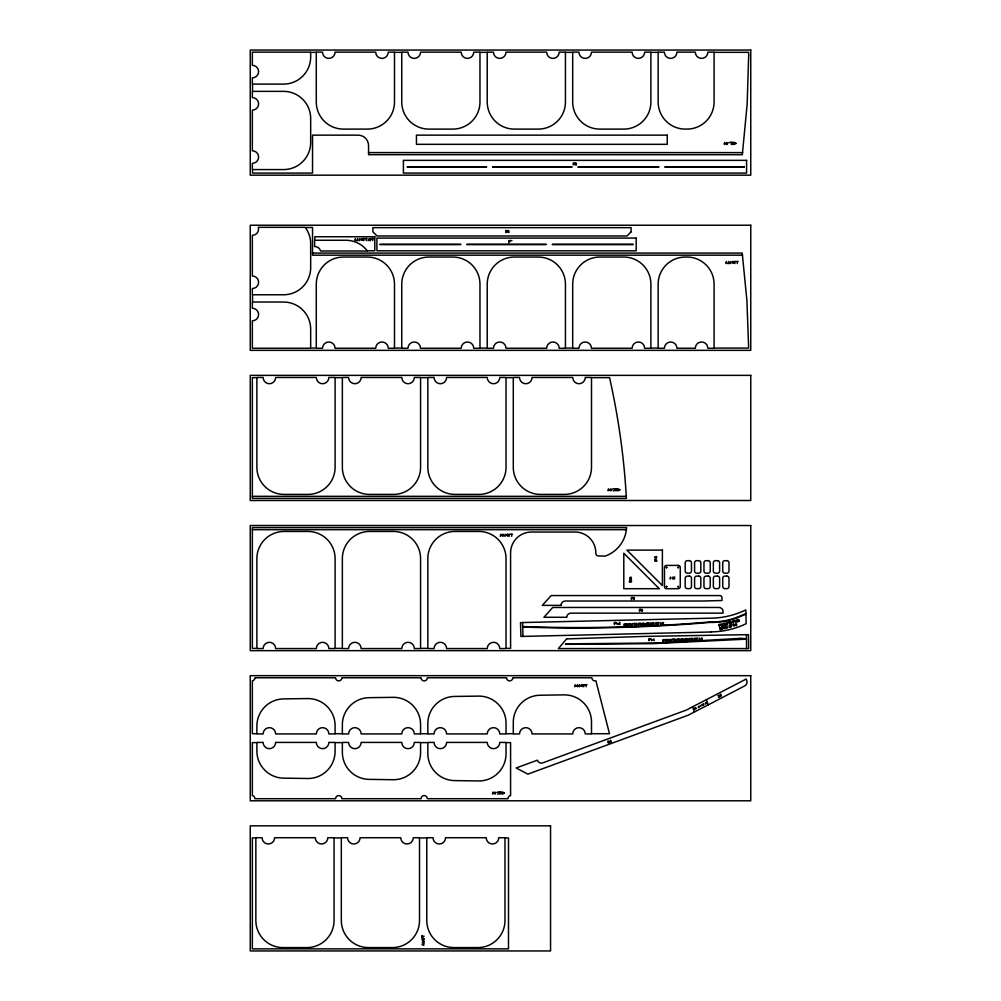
<?xml version="1.0" encoding="UTF-8"?>
<svg xmlns="http://www.w3.org/2000/svg" width="1001" height="1001" viewBox="0 0 1001 1001"><rect width="100%" height="100%" fill="white"/><g stroke="black" fill="none" stroke-linecap="round" stroke-linejoin="round"><path stroke-width="1.5" d="M689.001 639.376L689.339 640.315M723.773 627.427L724.436 626.501L725.55 626.839M423.273 944.957L423.285 944.719A1.977 1.977 0 0 0 423.273 944.243M650.337 623.773L650.675 624.712M695.495 708.057L696.233 708.746L695.695 707.857M729.041 262.124L728.39 261.449M737.099 619.832L736.924 622.034L735.86 620.395L735.685 622.347L734.496 620.495M655.793 560.86L656.756 560.873L655.793 560.86A2.653 2.653 0 0 1 655.705 561.273L654.629 560.798L655.73 560.56M673.635 578.115L673.811 577.026L674.862 577.026M609.071 741.591C607.119 739.188 607.757 744.018 609.083 741.591A2.828 2.828 0 0 1 609.209 741.954L609.046 742.892L608.133 742.805M727.389 143.043L726.363 142.442M717.805 695.77L718.893 695.232M689.026 639.201L689.864 638.425L690.878 638.988M650.362 623.598L651.201 622.822L652.214 623.398M735.335 624.048C737.036 622.409 737.262 627.026 735.61 625.387M681.668 638.826L681.055 640.94L680.355 639.126L679.779 641.003L678.991 638.951M643.017 623.173L642.379 625.287L641.691 623.473L641.103 625.337L640.327 623.273M368.105 240.628L369.069 238.551L370.045 240.628M727.352 143.156L726.726 143.581M728.978 262.312L728.378 262.687M502.177 534.547L503.103 534.321L503.128 535.147M494.381 792.342L495.495 792.304L494.719 792.98M641.366 609.634L642.292 609.409L642.317 610.235M674.812 578.816L673.623 578.766M613.876 490.715L613.163 490.89M498.298 793.956L497.585 794.131M616.679 622.685L617.167 624.474M662.512 622.547L663.563 622.685L663.075 623.585M651.213 638.863L651.638 640.665M653.803 638.801L654.229 640.615M672.522 577.264L672.91 579.078M708.283 704.842L744.782 685.86A4.167 4.167 0 0 0 746.759 680.693L746.145 679.053L686.323 710.084L542.792 762.85A4.167 4.167 0 0 1 537.387 760.197L516.178 767.98L527.852 774.148L688.2 715.202L708.283 704.842L706.381 699.737M719.882 695.557L720.87 695.032M698.172 707.745L698.46 706.981M699.261 707.194L699.011 706.155M700.738 706.431L700.362 705.442M703.841 704.817L703.578 703.778M705.367 704.016L705.567 702.74M718.605 697.359L719.531 696.871L719.181 695.82M719.969 696.658L721.346 695.945L720.382 694.093M733.658 143.306L732.432 143.318M617.467 489.739L616.253 489.752M501.889 792.98L500.663 792.992M745.883 613.588L736.611 617.529M619.381 623.523L620.057 622.835L619.394 622.272M745.908 614.139L736.611 618.03M424.124 938.925L422.047 939.914L424.124 940.865M357.357 239.79L358.07 239.126L357.407 238.538M575.8 164.126L576.501 163.501L575.888 162.875M609.772 741.541L610.835 741.153M609.734 742.654L611.186 742.116L610.46 740.164M725.199 628.515L724.549 628.553M631.105 578.54C632.77 575.625 627.389 579.129 630.855 578.002A1.314 1.314 0 0 0 630.555 577.327L630.693 577.227M720.307 624.149L718.818 624.536L719.331 626.551M727.915 622.197L729.479 621.796M734.259 620.57L732.77 620.958L733.283 622.972M719.068 625.525L720.157 625.25M733.02 621.946L734.108 621.671M721.12 627.389L719.744 627.74L720.257 629.742L721.683 629.379M727.226 625.825L725.838 626.176L726.351 628.178L727.777 627.815M732.194 624.549L730.692 624.937L731.218 626.951M733.871 624.098L734.008 626.226M719.994 628.703L720.908 628.478M724.837 627.477L725.9 627.977M726.088 627.139L727.001 626.901M730.943 625.925L732.031 625.638M633.558 598.498L633.796 599.599L634.271 598.523A2.653 2.653 0 0 0 633.858 598.448L633.921 597.472L633.858 598.435M723.911 623.223L723.147 623.41L723.673 625.425M733.846 625.387L734.071 625.337A1.977 1.977 0 0 0 734.521 625.2M690.202 640.565L689.501 640.427M651.526 624.962L650.875 624.849M710.91 621.859C648.348 627.252 585.46 628.803 522.71 626.551M710.923 622.322C648.36 627.69 585.472 629.254 522.722 627.014M740.577 638.363L658.946 642.98L565.552 643.843M615.853 622.472L614.314 622.547L614.414 624.624M614.364 623.56L615.477 623.51M617.742 623.711L618.543 623.673M618.743 624.399L620.145 624.336M664.351 639.626L662.812 639.702L662.912 641.779M672.197 639.264L673.811 639.189M678.741 638.976L677.202 639.038L677.302 641.128M686.436 638.625L685.009 638.688L685.097 640.753L686.573 640.678M692.73 638.338L691.303 638.4L691.391 640.465L692.867 640.39M697.847 638.1L696.308 638.175L696.396 640.252M699.574 638.012L699.286 640.114M662.85 640.715L663.976 640.665M677.252 640.064L678.365 640.014M685.059 639.677L685.998 639.639M690.052 639.464L690.99 640.177M691.353 639.389L692.292 639.351M696.346 639.189L697.472 639.139M702.277 639.464L700.875 639.526L701.989 637.875L702.076 639.989M660.923 622.472L660.622 624.574M625.688 623.861L624.149 623.923L624.224 626M633.533 623.548L635.147 623.485M640.089 623.298L638.538 623.36L638.625 625.437M647.772 622.997L646.346 623.06L646.433 625.112L647.91 625.062M654.066 622.76L652.639 622.81L652.727 624.874L654.204 624.812M659.196 622.559L657.644 622.622L657.732 624.699M624.186 624.937L625.312 624.899M638.575 624.374L639.702 624.336M646.396 624.048L647.334 624.011M651.401 623.861L652.327 624.586M652.69 623.811L653.628 623.773M657.682 623.636L658.808 623.598M662.312 624.511L663.701 624.449M711.173 631.994L520.908 636.461L520.507 622.597L710.81 618.18A82.532 82.532 0 0 0 745.808 609.909L746.145 623.698A82.52 82.52 0 0 1 711.173 631.881M613.3 488.738L612.487 489.351M497.722 791.979L496.909 792.592M668.067 639.451L667.292 639.476L667.379 641.566M650.387 638.625L648.836 638.663L648.886 640.74M648.861 639.677L649.987 639.652M652.239 639.914L653.04 639.902M629.404 623.711L628.628 623.736L628.703 625.813M699.299 639.251L699.524 639.251A1.977 1.977 0 0 0 699.999 639.214M729.479 142.305L728.678 142.918M310.41 52.14L252.34 52.14L252.34 65.34A6.256 6.256 0 0 1 258.596 71.597A6.256 6.256 0 0 1 252.34 77.853L252.34 83.859M316.541 52.14L322.535 52.14A6.256 6.256 0 0 0 328.791 58.396A6.256 6.256 0 0 0 335.047 52.14L375.725 52.14A6.256 6.256 0 0 0 381.982 58.396A6.256 6.256 0 0 0 388.238 52.14L394.244 52.14M402.002 52.14L408.008 52.14A6.256 6.256 0 0 0 414.264 58.396A6.256 6.256 0 0 0 420.52 52.14L461.198 52.14A6.256 6.256 0 0 0 467.454 58.396A6.256 6.256 0 0 0 473.711 52.14L479.717 52.14M487.474 52.14L493.48 52.14A6.256 6.256 0 0 0 499.737 58.396A6.256 6.256 0 0 0 505.993 52.14L546.671 52.14A6.256 6.256 0 0 0 552.927 58.396A6.256 6.256 0 0 0 559.184 52.14L565.177 52.14M572.947 52.14L578.953 52.14A6.256 6.256 0 0 0 585.21 58.396A6.256 6.256 0 0 0 591.466 52.14L632.131 52.14A6.256 6.256 0 0 0 638.388 58.396A6.256 6.256 0 0 0 644.644 52.14L650.65 52.14M658.408 52.14L664.414 52.14A6.256 6.256 0 0 0 670.67 58.396A6.256 6.256 0 0 0 676.926 52.14L695.32 52.14A6.256 6.256 0 0 0 701.576 58.396A6.256 6.256 0 0 0 707.832 52.14L713.838 52.14M724.724 142.342L724.336 144.432M730.48 142.355L732.094 142.355M733.27 142.367L732.382 142.367L732.382 144.432L733.132 144.432M726.025 144.432L727.414 144.432M368.556 152.59L742.592 152.615M574.912 162.9L573.373 162.9L573.373 164.99M573.373 163.926L574.486 163.926M575.125 164.965L576.526 164.965M407.294 166.842L486.511 166.842M492.767 166.842L571.859 166.842M578.115 166.842L658.758 166.842M665.014 166.842L744.231 166.842M407.294 167.23L486.511 167.23M492.767 167.23L571.859 167.23M578.115 167.23L658.758 167.23M665.014 167.23L744.231 167.23M305.067 227.315L258.333 227.315A6.256 6.256 0 0 1 252.34 235.335L252.34 276.001A6.256 6.256 0 0 1 258.596 282.257A6.256 6.256 0 0 1 252.34 288.513L252.34 294.519M507.344 230.518L505.805 230.518L505.805 232.607M505.805 231.544L506.919 231.544M508.883 232.082L507.482 232.082L508.658 230.48L508.658 232.595M355.38 238.538L354.992 240.628M359.834 238.538L359.447 240.628M365.49 238.551L367.117 238.551M371.721 238.563L370.17 238.563L370.17 240.64M371.922 238.551L373.536 238.551M370.17 239.577L371.296 239.577M368.493 239.79L369.644 239.79M356.681 240.628L358.083 240.628M510.335 240.578L508.796 240.578L508.796 242.667M508.796 241.604L509.909 241.604M380.03 244.244L460.685 244.244M466.941 244.244L546.146 244.244M552.402 244.244L633.057 244.244M380.03 244.632L460.685 244.632M466.941 244.632L546.146 244.632M552.402 244.632L633.057 244.632M367.054 251.001L320.62 251.001A6.256 6.256 0 0 0 314.614 246.509L314.614 240.515M312.537 253.09L742.229 253.09L746.896 300.45L748.66 348.073L714.088 348.073L714.088 284.146A27.115 27.115 0 0 0 686.974 257.044L685.272 257.044A27.115 27.115 0 0 0 658.158 284.146L658.158 348.073L650.9 348.073L650.9 284.146A27.115 27.115 0 0 0 623.798 257.044L599.799 257.044A27.115 27.115 0 0 0 572.697 284.146L572.697 348.073L565.44 348.073L565.44 284.146A27.115 27.115 0 0 0 538.325 257.044L514.339 257.044A27.115 27.115 0 0 0 487.224 284.146L487.224 348.073L479.967 348.073L479.967 284.146A27.115 27.115 0 0 0 452.852 257.044L428.866 257.044A27.115 27.115 0 0 0 401.751 284.146L401.751 348.073L394.494 348.073L394.494 284.146A27.115 27.115 0 0 0 367.38 257.044L343.393 257.044A27.115 27.115 0 0 0 316.278 284.146L316.278 348.073L310.673 348.073L310.673 329.141A27.115 27.115 0 0 0 283.558 302.027L252.527 302.027L252.527 294.769L283.558 294.769A27.115 27.115 0 0 0 310.673 267.667L310.673 243.668A27.115 27.115 0 0 0 305.318 227.502L312.537 227.502L312.537 255.18L742.492 255.18M726.363 261.461L725.988 263.551M730.818 261.461L730.442 263.551M736.486 261.461L738.1 261.461M727.677 263.538L729.066 263.538M310.41 348.26L252.34 348.26L252.34 320.795A6.256 6.256 0 0 0 258.596 314.539A6.256 6.256 0 0 0 252.34 308.283L252.34 302.289M316.541 348.26L322.535 348.26A6.256 6.256 0 0 1 328.791 342.004A6.256 6.256 0 0 1 335.047 348.26L375.725 348.26A6.256 6.256 0 0 1 381.982 342.004A6.256 6.256 0 0 1 388.238 348.26L394.244 348.26M402.002 348.26L408.008 348.26A6.256 6.256 0 0 1 414.264 342.004A6.256 6.256 0 0 1 420.52 348.26L461.198 348.26A6.256 6.256 0 0 1 467.454 342.004A6.256 6.256 0 0 1 473.711 348.26L479.717 348.26M487.474 348.26L493.48 348.26A6.256 6.256 0 0 1 499.737 342.004A6.256 6.256 0 0 1 505.993 348.26L546.671 348.26A6.256 6.256 0 0 1 552.927 342.004A6.256 6.256 0 0 1 559.184 348.26L565.177 348.26M572.947 348.26L578.953 348.26A6.256 6.256 0 0 1 585.21 342.004A6.256 6.256 0 0 1 591.466 348.26L632.131 348.26A6.256 6.256 0 0 1 638.388 342.004A6.256 6.256 0 0 1 644.644 348.26L650.65 348.26M658.408 348.26L664.414 348.26A6.256 6.256 0 0 1 670.67 342.004A6.256 6.256 0 0 1 676.926 348.26L695.32 348.26A6.256 6.256 0 0 1 701.576 342.004A6.256 6.256 0 0 1 707.832 348.26L713.838 348.26M257.132 377.465L263.138 377.465A6.256 6.256 0 0 0 269.394 383.721A6.256 6.256 0 0 0 275.65 377.465L316.329 377.465A6.256 6.256 0 0 0 322.585 383.721A6.256 6.256 0 0 0 328.841 377.465L334.847 377.465M342.605 377.465L348.611 377.465A6.256 6.256 0 0 0 354.867 383.721A6.256 6.256 0 0 0 361.123 377.465L401.801 377.465A6.256 6.256 0 0 0 408.058 383.721A6.256 6.256 0 0 0 414.314 377.465L420.307 377.465M428.078 377.465L434.084 377.465A6.256 6.256 0 0 0 440.34 383.721A6.256 6.256 0 0 0 446.596 377.465L487.262 377.465A6.256 6.256 0 0 0 493.518 383.721A6.256 6.256 0 0 0 499.774 377.465L505.78 377.465M513.538 377.465L519.544 377.465A6.256 6.256 0 0 0 525.8 383.721A6.256 6.256 0 0 0 532.057 377.465L572.735 377.465A6.256 6.256 0 0 0 578.991 383.721A6.256 6.256 0 0 0 585.247 377.465L591.253 377.465M608.533 488.776L608.145 490.865M614.289 488.788L615.903 488.788M617.079 488.801L616.203 488.801L616.616 490.865M611.173 490.352L609.759 490.352L610.948 488.763L610.948 490.865M252.34 496.333L626.276 496.333M252.34 529.692L626.376 529.679M500.738 534.234L500.362 536.323M505.205 534.234L504.817 536.323M510.86 534.234L512.474 534.234M654.667 559.534L656.481 559.134M666.165 567.492L666.941 567.492M677.777 567.492L678.565 567.492M670.595 577.001L670.22 579.091M631.556 579.241L629.742 579.629M666.165 586.611L666.941 586.611M677.777 586.611L678.565 586.611M632.932 597.497L631.393 597.497L631.393 599.574M631.393 598.51L632.507 598.51M561.111 605.38L542.317 605.38L551.151 595.57L719.894 595.582A2.09 2.09 0 0 1 721.984 597.672L721.984 600.512L702.802 601.025L565.29 601.025A4.167 4.167 0 0 0 561.123 605.029M641.028 609.334L639.489 609.334L639.489 611.411M639.489 610.347L640.602 610.347M566.716 617.279L543.918 617.279L552.74 607.469L718.893 607.469A4.167 4.167 0 0 1 723.06 611.636L723.06 613.15L570.908 613.15A4.167 4.167 0 0 0 566.754 616.929M660.635 623.723L660.873 623.723A1.977 1.977 0 0 0 661.336 623.686M257.132 648.56L263.138 648.56A6.256 6.256 0 0 1 269.394 642.304A6.256 6.256 0 0 1 275.65 648.56L316.329 648.56A6.256 6.256 0 0 1 322.585 642.304A6.256 6.256 0 0 1 328.841 648.56L334.847 648.56M342.605 648.56L348.611 648.56A6.256 6.256 0 0 1 354.867 642.304A6.256 6.256 0 0 1 361.123 648.56L401.801 648.56A6.256 6.256 0 0 1 408.058 642.304A6.256 6.256 0 0 1 414.314 648.56L420.307 648.56M428.078 648.56L434.084 648.56A6.256 6.256 0 0 1 440.34 642.304A6.256 6.256 0 0 1 446.596 648.56L487.262 648.56A6.256 6.256 0 0 1 493.518 642.304A6.256 6.256 0 0 1 499.774 648.56L505.78 648.56M575.275 684.671L574.887 686.761M579.717 684.671L579.341 686.761M585.385 684.684L586.999 684.684M577.902 686.248L576.501 686.248L577.677 684.659L577.677 686.761M257.132 733.921L263.138 733.921A6.256 6.256 0 0 1 269.394 727.664A6.256 6.256 0 0 1 275.65 733.921L316.329 733.921A6.256 6.256 0 0 1 322.585 727.664A6.256 6.256 0 0 1 328.841 733.921L334.847 733.921M342.605 733.921L348.611 733.921A6.256 6.256 0 0 1 354.867 727.664A6.256 6.256 0 0 1 361.123 733.921L401.801 733.921A6.256 6.256 0 0 1 408.058 727.664A6.256 6.256 0 0 1 414.314 733.921L420.307 733.921M428.078 733.921L434.084 733.921A6.256 6.256 0 0 1 440.34 727.664A6.256 6.256 0 0 1 446.596 733.921L487.262 733.921A6.256 6.256 0 0 1 493.518 727.664A6.256 6.256 0 0 1 499.774 733.921L505.78 733.921M513.538 733.921L519.544 733.921A6.256 6.256 0 0 1 525.8 727.664A6.256 6.256 0 0 1 532.057 733.921L572.735 733.921A6.256 6.256 0 0 1 578.991 727.664A6.256 6.256 0 0 1 585.247 733.921L591.253 733.921M257.132 742.417L263.138 742.417A6.256 6.256 0 0 0 269.394 748.673A6.256 6.256 0 0 0 275.65 742.417L316.329 742.417A6.256 6.256 0 0 0 322.585 748.673A6.256 6.256 0 0 0 328.841 742.417L334.847 742.417M342.605 742.417L348.611 742.417A6.256 6.256 0 0 0 354.867 748.673A6.256 6.256 0 0 0 361.123 742.417L401.801 742.417A6.256 6.256 0 0 0 408.058 748.673A6.256 6.256 0 0 0 414.314 742.417L420.307 742.417M428.078 742.417L434.084 742.417A6.256 6.256 0 0 0 440.34 748.673A6.256 6.256 0 0 0 446.596 742.417L487.262 742.417A6.256 6.256 0 0 0 493.518 748.673A6.256 6.256 0 0 0 499.774 742.417L505.78 742.417M492.942 792.016L492.555 794.118M498.711 792.029L500.325 792.029M501.501 792.041L500.625 792.041L501.038 794.118M256.093 837.724L262.099 837.724A6.256 6.256 0 0 0 268.356 843.981A6.256 6.256 0 0 0 274.612 837.724L315.29 837.724A6.256 6.256 0 0 0 321.546 843.981A6.256 6.256 0 0 0 327.802 837.724L333.796 837.724M341.566 837.724L347.572 837.724A6.256 6.256 0 0 0 353.828 843.981A6.256 6.256 0 0 0 360.085 837.724L400.75 837.724A6.256 6.256 0 0 0 407.007 843.981A6.256 6.256 0 0 0 413.263 837.724L419.269 837.724M427.027 837.724L433.033 837.724A6.256 6.256 0 0 0 439.289 843.981A6.256 6.256 0 0 0 445.545 837.724L486.223 837.724A6.256 6.256 0 0 0 492.479 843.981A6.256 6.256 0 0 0 498.736 837.724L504.742 837.724M422.047 936.235L424.124 936.235M424.149 938.8L422.059 938.8L422.059 937.249M424.136 944.994L422.047 944.619M510.598 240.59L511.949 240.59M565.54 644.356L653.115 643.63L746.471 639.151M364.652 238.551L363.863 238.538L363.863 240.628M735.635 261.461L734.859 261.461L734.859 263.538M584.534 684.684L583.758 684.671L583.758 686.761M510.022 534.234L509.234 534.234L509.234 536.311M726.175 262.7L726.263 262.7A1.977 1.977 0 0 0 726.739 262.687M730.655 262.7L730.717 262.7A1.977 1.977 0 0 0 731.193 262.687M500.513 535.46L500.638 535.472A1.977 1.977 0 0 0 501.113 535.447M504.942 535.46L505.092 535.472A1.977 1.977 0 0 0 505.568 535.447M574.937 685.91L575.162 685.91A1.977 1.977 0 0 0 575.638 685.898M724.349 143.581L724.586 143.581A1.977 1.977 0 0 0 725.087 143.568M359.497 239.777L359.697 239.777A1.977 1.977 0 0 0 360.197 239.765M608.158 490.015L608.433 490.015A1.977 1.977 0 0 0 608.896 490.002M670.22 578.228L670.495 578.24A1.977 1.977 0 0 0 670.97 578.228M579.341 685.91L579.617 685.91A1.977 1.977 0 0 0 580.092 685.898M492.567 793.255L492.842 793.267A1.977 1.977 0 0 0 493.305 793.242M746.458 638.688L740.64 638.375M422.785 941.954L422.184 943.03M422.835 941.966L423.285 942.629M724.299 628.44L723.798 627.665M642.467 610.36L642.279 611.361L641.316 610.998M503.278 535.272L503.115 536.248L502.114 535.91M495.482 793.067L495.257 794.081L494.306 793.63M724.261 624.261L725.012 625.087M668.193 640.54L668.768 641.503M702.815 704.178L703.29 705.104L702.427 704.541L702.402 705.567L701.914 704.641M692.567 706.869L694.444 711.986M728.703 621.984L729.216 623.998M727.314 624.486L726.789 622.459L726.263 624.461L724.837 622.985L725.35 624.999M654.679 557.469L656.268 558.208L656.756 556.581L654.667 556.994M673.01 639.226L673.11 641.303M671.133 641.391L671.045 639.289L670.119 641.153L669.018 639.401L669.118 641.491M634.359 623.51L634.434 625.587M632.457 625.663L632.382 623.573L631.443 625.412L630.367 623.673L630.442 625.75M522.597 622.547L522.997 636.423M746.421 634.672L746.583 648.56M737.299 261.461L737.299 263.538M731.293 142.355L731.293 144.432M678.165 567.104L678.165 567.88M678.165 586.223L678.165 586.999M666.553 567.104L666.553 567.88M666.553 586.223L666.553 586.999M615.102 488.788L615.102 490.865M586.198 684.684L586.198 686.761M511.686 534.234L511.686 536.311M499.524 792.029L499.524 794.106M424.124 941.916L424.124 943.317M423.298 939.338L423.298 940.477M423.085 937.674L423.085 938.8M422.047 935.434L422.047 937.061M372.735 238.551L372.735 240.628M366.316 238.551L366.316 240.628M252.34 91.629L252.34 97.623A6.256 6.256 0 0 1 258.596 103.879A6.256 6.256 0 0 1 252.34 110.135L252.34 150.813A6.256 6.256 0 0 1 258.596 157.069A6.256 6.256 0 0 1 252.34 163.326L252.34 169.332M736.598 617.479A72.097 72.097 0 0 1 710.973 622.009M736.598 617.992A72.91 72.91 0 0 1 710.948 622.447M355.743 239.765A1.977 1.977 0 0 1 355.28 239.777M746.583 160.36L746.583 173.085L403.39 173.085L403.39 160.36L746.583 160.36M748.673 55.831L747.146 104.317L742.329 154.705L368.556 154.68L368.556 145.57A10.423 10.423 0 0 0 358.133 135.148L312.537 135.148L312.537 173.085L252.527 173.085L252.527 169.582L283.558 169.582A27.115 27.115 0 0 0 310.673 142.467L310.673 118.481A27.115 27.115 0 0 0 283.558 91.366L252.527 91.366L252.527 84.109L283.558 84.109A27.115 27.115 0 0 0 310.673 57.007L310.673 52.327L316.278 52.327L316.278 102.002A27.115 27.115 0 0 0 343.393 129.104L367.38 129.104A27.115 27.115 0 0 0 394.494 102.002L394.494 52.327L401.751 52.327L401.751 102.002A27.115 27.115 0 0 0 428.866 129.104L452.852 129.104A27.115 27.115 0 0 0 479.967 102.002L479.967 52.327L487.224 52.327L487.224 102.002A27.115 27.115 0 0 0 514.339 129.104L538.325 129.104A27.115 27.115 0 0 0 565.44 102.002L565.44 52.327L572.697 52.327L572.697 102.002A27.115 27.115 0 0 0 599.799 129.104L623.798 129.104A27.115 27.115 0 0 0 650.9 102.002L650.9 52.327L658.158 52.327L658.158 102.002A27.115 27.115 0 0 0 685.272 129.104L686.974 129.104A27.115 27.115 0 0 0 714.088 102.002L714.088 52.327L748.66 52.327L748.673 55.831M645.119 624.186L643.43 625.237L643.355 623.16L645.119 624.186M650.049 623.998L648.36 625.049L648.285 622.96L649.662 623.085L650.049 624.061M664.664 640.552C667.492 643.868 666.165 636.824 664.677 640.44M674.086 640.127C676.851 643.518 675.612 636.236 674.086 640.127M694.093 639.214C696.834 642.617 695.582 635.447 694.093 639.214M626 624.787C628.903 628.115 627.327 620.945 626 624.787M635.422 624.424C638.188 627.777 636.999 620.658 635.435 624.311M655.43 623.636C658.233 626.976 656.956 619.919 655.442 623.523M504.304 793.055L502.577 794.106L502.577 792.016L504.304 793.055M619.882 489.814L618.168 490.865L618.168 488.776L619.882 489.814M722.797 624.912C721.271 628.653 719.969 621.471 722.797 624.912M736.073 143.381L734.346 144.432L734.346 142.342L736.073 143.381M730.743 626.313C729.116 630.092 727.99 622.81 730.743 626.313M731.931 622.572C730.48 626.376 729.041 619.144 731.931 622.572M629.479 581.418L629.479 582.194C634.134 582.62 629.892 578.778 629.479 581.293M361.198 239.552C364.126 242.843 362.562 235.698 361.198 239.552M506.569 535.235C509.284 538.601 508.295 531.431 506.569 535.185M581.08 685.685C583.896 688.988 582.62 681.869 581.093 685.622M732.181 262.475C734.934 265.816 733.846 258.658 732.194 262.412M723.598 628.24L722.171 629.254L721.608 627.252L723.06 627.101L723.598 628.303M739.414 620.745L737.95 621.759L737.424 619.744L738.888 619.594L739.414 620.745M683.783 639.889L682.106 640.89L682.019 638.813L683.395 638.913L683.783 639.889M688.713 639.664L687.036 640.665L686.936 638.588L688.325 638.688L688.713 639.664M694.656 708.245L693.968 709.196L695.132 709.171L694.656 708.245M706.906 702.639L706.218 703.578L705.743 702.652L706.906 702.639M566.641 638.901L558.345 648.56L748.66 648.573L748.498 634.647L645.407 636.386L566.641 638.901M631.105 231.832L626.939 235.998L377.027 235.998L372.86 231.832L372.86 227.652L631.105 227.652L631.105 231.832M307.595 698.56L283.608 698.898A27.115 27.115 0 0 0 256.882 726.013L256.882 733.72L252.34 733.72L252.34 680.843A3.128 3.128 0 0 0 254.942 677.765L335.598 677.765A3.128 3.128 0 0 0 338.726 680.893A3.128 3.128 0 0 0 341.854 677.765L421.071 677.765A3.128 3.128 0 0 0 424.199 680.893A3.128 3.128 0 0 0 427.327 677.765L506.531 677.765A3.128 3.128 0 0 0 509.659 680.893A3.128 3.128 0 0 0 512.787 677.765L591.879 677.765A3.128 3.128 0 0 0 595.883 680.768L609.484 733.72L591.503 733.72L591.503 721.996A27.115 27.115 0 0 0 564.001 694.882L540.014 695.232A27.115 27.115 0 0 0 513.288 722.334L513.288 733.72L506.031 733.72L506.031 723.21A27.115 27.115 0 0 0 478.541 696.108L454.542 696.446A27.115 27.115 0 0 0 427.827 723.56L427.827 733.72L420.57 733.72L420.57 724.436A27.115 27.115 0 0 0 393.068 697.334L369.081 697.672A27.115 27.115 0 0 0 342.355 724.787L342.355 733.72L335.097 733.72L335.097 725.662A27.115 27.115 0 0 0 307.595 698.56M750.75 50.05L250.25 50.05L250.25 175.175L750.75 175.175L750.75 50.05M667.229 135.135L416.454 135.148L416.466 144.319L667.229 144.319L667.229 135.135M750.75 225.225L250.25 225.225L250.25 350.35L750.75 350.35L750.75 225.225M374.812 236.749L314.815 236.749L314.815 240.253L345.845 240.253A27.115 27.115 0 0 1 367.304 250.813L374.812 250.813L374.812 236.749M636.186 238.088L376.902 238.088L376.902 250.813L636.186 250.813L636.186 238.088M750.75 375.375L250.25 375.375L250.25 500.5L750.75 500.5L750.75 375.375M256.882 377.652L252.34 377.652L252.34 498.41L626.388 498.41C624.174 457.782 618.443 417.367 609.571 377.652L591.503 377.652L591.503 467.292A27.115 27.115 0 0 1 564.389 494.406L540.402 494.406A27.115 27.115 0 0 1 513.288 467.292L513.288 377.652L506.031 377.652L506.031 467.292A27.115 27.115 0 0 1 478.928 494.406L454.929 494.406A27.115 27.115 0 0 1 427.827 467.292L427.827 377.652L420.57 377.652L420.57 467.292A27.115 27.115 0 0 1 393.456 494.406L369.469 494.406A27.115 27.115 0 0 1 342.355 467.292L342.355 377.652L335.097 377.652L335.097 467.292A27.115 27.115 0 0 1 307.983 494.406L283.996 494.406A27.115 27.115 0 0 1 256.882 467.292L256.882 377.652M750.75 525.525L250.25 525.525L250.25 650.65L750.75 650.65L750.75 525.525M626.563 527.59L252.34 527.615L252.34 648.373L256.882 648.373L256.882 558.571A27.115 27.115 0 0 1 283.996 531.456L307.983 531.456A27.115 27.115 0 0 1 335.097 558.571L335.097 648.373L342.355 648.373L342.355 558.571A27.115 27.115 0 0 1 369.469 531.456L393.456 531.456A27.115 27.115 0 0 1 420.57 558.571L420.57 648.373L427.827 648.373L427.827 558.571A27.115 27.115 0 0 1 454.929 531.456L478.928 531.456A27.115 27.115 0 0 1 506.031 558.571L506.031 648.373L510.585 648.373L510.585 552.877A20.858 20.858 0 0 1 531.431 532.031L575.037 532.031A20.783 20.783 0 0 1 595.82 553.265A2.603 2.603 0 0 0 598.335 555.93L605.205 556.081A32.057 32.057 0 0 0 626.563 527.59M662.387 550.112L626.926 550.112L662.387 585.572L662.387 550.112M689.376 560.66L687.287 560.66A2.09 2.09 0 0 0 685.197 562.75L685.197 571.096A2.09 2.09 0 0 0 687.287 573.173L689.376 573.173A2.09 2.09 0 0 0 691.453 571.096L691.453 562.75A2.09 2.09 0 0 0 689.376 560.66M698.761 560.66L696.671 560.66A2.09 2.09 0 0 0 694.581 562.75L694.581 571.096A2.09 2.09 0 0 0 696.671 573.173L698.761 573.173A2.09 2.09 0 0 0 700.838 571.096L700.838 562.75A2.09 2.09 0 0 0 698.761 560.66M708.145 560.66L706.055 560.66A2.09 2.09 0 0 0 703.966 562.75L703.966 571.096A2.09 2.09 0 0 0 706.055 573.173L708.145 573.173A2.09 2.09 0 0 0 710.222 571.096L710.222 562.75A2.09 2.09 0 0 0 708.145 560.66M717.529 560.66L715.44 560.66A2.09 2.09 0 0 0 713.35 562.75L713.35 571.096A2.09 2.09 0 0 0 715.44 573.173L717.529 573.173A2.09 2.09 0 0 0 719.606 571.096L719.606 562.75A2.09 2.09 0 0 0 717.529 560.66M726.914 560.66L724.824 560.66A2.09 2.09 0 0 0 722.735 562.75L722.735 571.096A2.09 2.09 0 0 0 724.824 573.173L726.914 573.173A2.09 2.09 0 0 0 728.991 571.096L728.991 562.75A2.09 2.09 0 0 0 726.914 560.66M678.165 565.402L666.553 565.402A2.09 2.09 0 0 0 664.464 567.492L664.464 586.611A2.09 2.09 0 0 0 666.553 588.701L678.165 588.701A2.09 2.09 0 0 0 680.255 586.611L680.255 567.492A2.09 2.09 0 0 0 678.165 565.402M689.376 576.126L687.287 576.126A2.09 2.09 0 0 0 685.197 578.203L685.197 586.548A2.09 2.09 0 0 0 687.287 588.638L689.376 588.638A2.09 2.09 0 0 0 691.453 586.548L691.453 578.203A2.09 2.09 0 0 0 689.376 576.126M698.761 576.126L696.671 576.126A2.09 2.09 0 0 0 694.581 578.203L694.581 586.548A2.09 2.09 0 0 0 696.671 588.638L698.761 588.638A2.09 2.09 0 0 0 700.838 586.548L700.838 578.203A2.09 2.09 0 0 0 698.761 576.126M708.145 576.126L706.055 576.126A2.09 2.09 0 0 0 703.966 578.203L703.966 586.548A2.09 2.09 0 0 0 706.055 588.638L708.145 588.638A2.09 2.09 0 0 0 710.222 586.548L710.222 578.203A2.09 2.09 0 0 0 708.145 576.126M717.529 576.126L715.44 576.126A2.09 2.09 0 0 0 713.35 578.203L713.35 586.548A2.09 2.09 0 0 0 715.44 588.638L717.529 588.638A2.09 2.09 0 0 0 719.606 586.548L719.606 578.203A2.09 2.09 0 0 0 717.529 576.126M726.914 576.126L724.824 576.126A2.09 2.09 0 0 0 722.735 578.203L722.735 586.548A2.09 2.09 0 0 0 724.824 588.638L726.914 588.638A2.09 2.09 0 0 0 728.991 586.548L728.991 578.203A2.09 2.09 0 0 0 726.914 576.126M659.259 588.701L623.798 588.701L623.798 553.24L659.259 588.701M750.75 675.675L250.25 675.675L250.25 800.8L750.75 800.8L750.75 675.675M256.882 742.617L252.34 742.617L252.34 795.632A3.128 3.128 0 0 1 254.942 798.71L335.598 798.71A3.128 3.128 0 0 1 338.726 795.582A3.128 3.128 0 0 1 341.854 798.71L421.071 798.71A3.128 3.128 0 0 1 424.199 795.582A3.128 3.128 0 0 1 427.327 798.71L507.97 798.71A3.128 3.128 0 0 1 510.585 795.632L510.585 742.617L506.031 742.617L506.031 753.841A27.115 27.115 0 0 1 478.541 780.943L454.542 780.605A27.115 27.115 0 0 1 427.827 753.49L427.827 742.617L420.57 742.617L420.57 752.614A27.115 27.115 0 0 1 393.068 779.716L369.081 779.379A27.115 27.115 0 0 1 342.355 752.277L342.355 742.617L335.097 742.617L335.097 751.388A27.115 27.115 0 0 1 307.595 778.503L283.608 778.152A27.115 27.115 0 0 1 256.882 751.05L256.882 742.617M550.55 825.825L250.25 825.825L250.25 950.95L550.55 950.95L550.55 825.825M255.843 837.925L252.34 837.925L252.34 948.86L508.495 948.86L508.495 837.925L504.992 837.925L504.992 920.482A27.115 27.115 0 0 1 477.877 947.584L453.891 947.584A27.115 27.115 0 0 1 426.776 920.482L426.776 837.925L419.519 837.925L419.519 920.482A27.115 27.115 0 0 1 392.417 947.584L368.418 947.584A27.115 27.115 0 0 1 341.316 920.482L341.316 837.925L334.059 837.925L334.059 920.482A27.115 27.115 0 0 1 306.944 947.584L282.958 947.584A27.115 27.115 0 0 1 255.843 920.482L255.843 837.925"/></g></svg>
